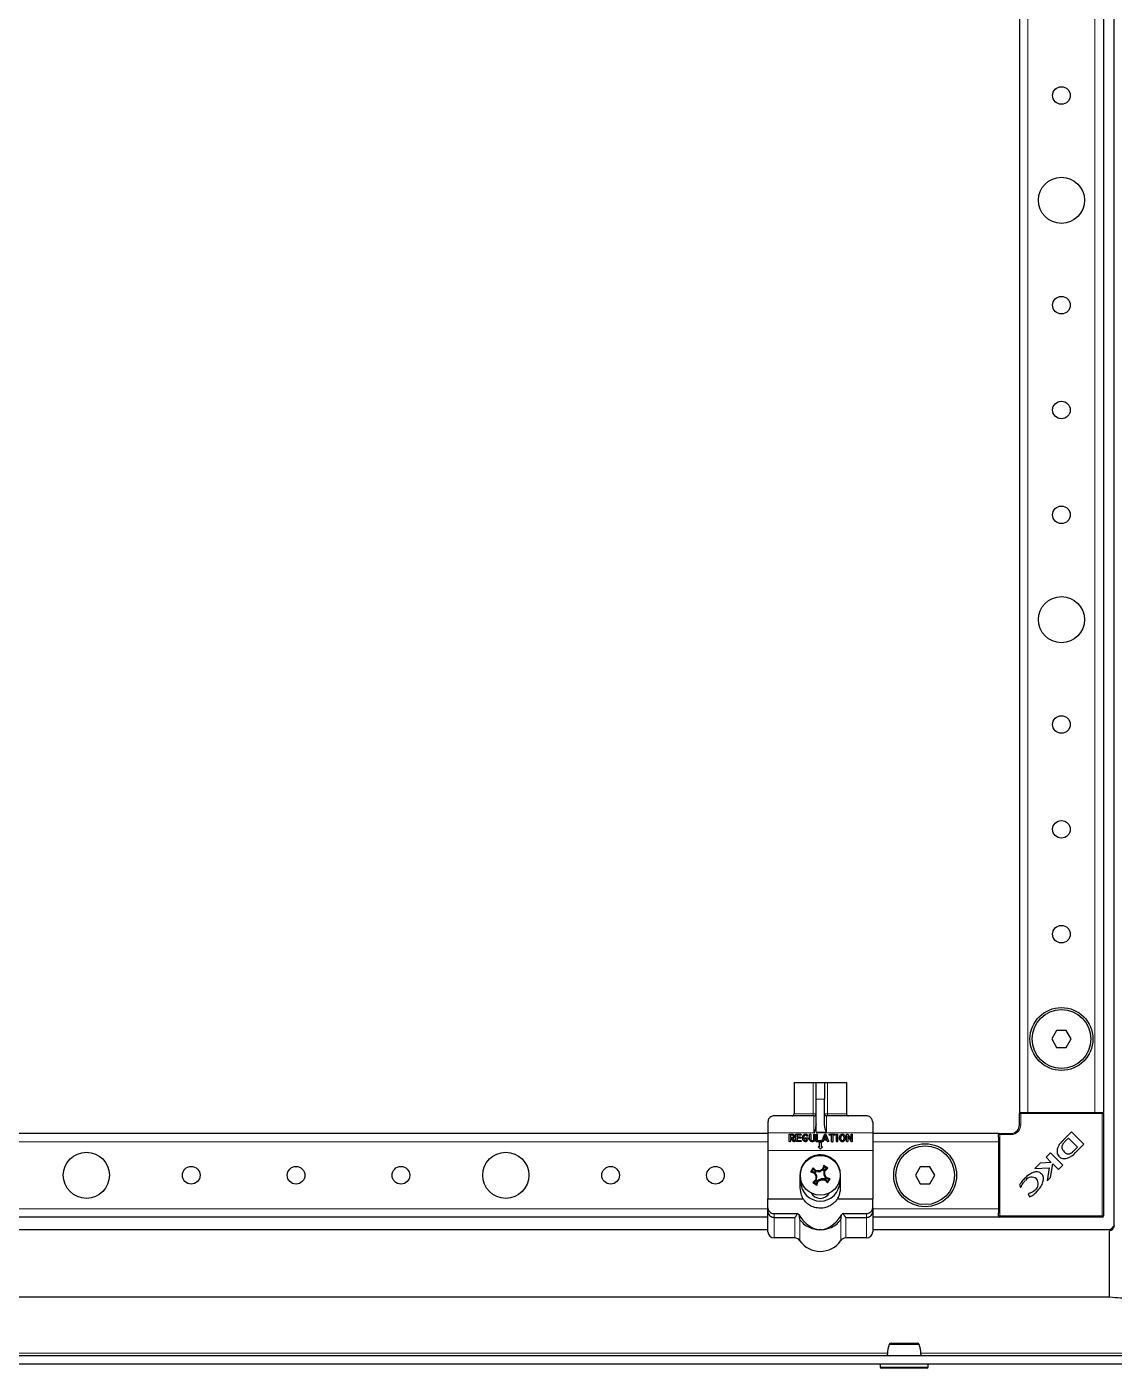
# Model space of a CAD drawing. Header units: millimetres. Extents: x -469 to 1511, y -1228 to 1043.
# Drawn here: x 1060.2 to 1319.5, y -1101 to -781.1 of the extents above; entities that cross this region are included whole.
import ezdxf

# ---------------------------------------------------------------- set-up
doc = ezdxf.new("R2010")
doc.units = ezdxf.units.MM

msp = doc.modelspace()

# ---------------------------------------------------------------- linework, layer by layer
at = {"color": 7, "linetype": 'Continuous', "lineweight": 25}
for p, q in [((1319.43, 822.02), (1319.43, -1066.98)), ((1296.93, 795.02), (1296.93, -1039.98)), ((1316.93, 795.02), (1316.93, -1039.98)), ((1305.78, -1020.48), (1304.62, -1022.48)), ((1304.62, -1022.48), (1305.78, -1024.48)), ((1308.09, -1020.48), (1305.78, -1020.48)), ((1309.24, -1022.48), (1308.09, -1020.48)), ((1308.09, -1024.48), (1309.24, -1022.48)), ((1305.78, -1024.48), (1308.09, -1024.48)), ((1243.18, -1032.83), (1243.18, -1040.33)), ((1243.18, -1032.83), (1247.71, -1032.83)), ((1247.71, -1032.83), (1248.43, -1032.83)), ((1248.43, -1032.83), (1250.43, -1032.83)), ((1248.43, -1036.83), (1248.43, -1032.83)), ((1250.43, -1032.83), (1250.43, -1036.83)), ((1250.43, -1032.83), (1251.16, -1032.83)), ((1251.16, -1032.83), (1255.68, -1032.83)), ((1255.68, -1032.83), (1255.68, -1040.33)), ((1248.43, -1042.77), (1248.43, -1036.83)), ((1250.43, -1042.77), (1250.43, -1036.83)), ((1236.93, -1042.33), (1236.93, -1044.83)), ((1247.93, -1040.83), (1238.43, -1040.83)), ((1260.43, -1040.83), (1250.93, -1040.83)), ((1261.93, -1042.33), (1261.93, -1044.83)), ((1296.93, -1039.98), (1297.23, -1039.98)), ((1296.93, -1042.98), (1296.93, -1040.28)), ((1297.23, -1039.98), (1297.88, -1039.98)), ((1297.88, -1039.98), (1298.93, -1039.98)), ((1298.93, -1039.98), (1314.93, -1039.98)), ((1314.93, -1039.98), (1315.99, -1039.98)), ((1315.99, -1039.98), (1316.63, -1039.98)), ((1316.63, -1039.98), (1316.93, -1039.98)), ((1316.93, -1040.28), (1316.93, -1064.68)), ((1236.93, -1044.98), (856.93, -1044.98)), ((1236.93, -1044.83), (1236.93, -1049.08)), ((1242.02, -1045.18), (1242.78, -1045.18)), ((1242.02, -1046.85), (1242.02, -1045.18)), ((1242.78, -1045.44), (1242.29, -1045.44)), ((1242.29, -1045.44), (1242.29, -1045.95)), ((1242.29, -1045.95), (1242.88, -1045.95)), ((1243.63, -1045.18), (1244.69, -1045.18)), ((1243.63, -1046.95), (1243.63, -1045.18)), ((1244.69, -1045.44), (1243.89, -1045.44)), ((1243.89, -1045.44), (1243.89, -1045.85)), ((1243.89, -1045.85), (1244.64, -1045.85)), ((1246.89, -1046.37), (1246.89, -1045.29)), ((1247.15, -1045.29), (1247.15, -1046.37)), ((1247.9, -1046.35), (1247.9, -1045.29)), ((1248.16, -1045.29), (1248.16, -1046.36)), ((1248.45, -1046.98), (1248.45, -1045.32)), ((1248.71, -1045.32), (1248.71, -1046.72)), ((1249.87, -1046.8), (1250.45, -1045.27)), ((1250.61, -1045.51), (1250.3, -1046.38)), ((1250.93, -1046.38), (1250.61, -1045.51)), ((1250.77, -1045.29), (1251.36, -1046.8)), ((1251.7, -1045.18), (1252.82, -1045.18)), ((1252.12, -1045.44), (1251.7, -1045.44)), ((1252.12, -1046.91), (1252.12, -1045.44)), ((1252.82, -1045.44), (1252.43, -1045.44)), ((1252.43, -1045.44), (1252.43, -1046.91)), ((1253.29, -1046.85), (1253.29, -1045.31)), ((1253.55, -1045.31), (1253.55, -1046.85)), ((1255.71, -1046.84), (1255.71, -1045.28)), ((1255.98, -1045.24), (1256.79, -1046.48)), ((1256.81, -1046.87), (1255.98, -1045.6)), ((1255.98, -1045.6), (1255.98, -1046.84)), ((1256.79, -1046.48), (1256.79, -1045.29)), ((1257.05, -1045.29), (1257.05, -1046.85)), ((1261.93, -1044.83), (1261.93, -1049.08)), ((1291.93, -1044.98), (1261.93, -1044.98)), ((1291.93, -1044.98), (1291.93, -1045.28)), ((1291.93, -1045.93), (1291.93, -1045.28)), ((1291.93, -1045.93), (1291.93, -1046.98)), ((1292.23, -1044.98), (1294.93, -1044.98)), ((1309.33, -1044.63), (1307.44, -1046.52)), ((1312.28, -1047.59), (1309.33, -1044.63)), ((1236.93, -1049.08), (1236.93, -1060.58)), ((1242.58, -1046.21), (1242.29, -1046.21)), ((1242.29, -1046.21), (1242.29, -1046.84)), ((1243.07, -1046.92), (1242.58, -1046.21)), ((1242.88, -1046.21), (1243.29, -1046.78)), ((1244.69, -1046.95), (1243.63, -1046.95)), ((1244.64, -1046.12), (1243.89, -1046.12)), ((1243.89, -1046.12), (1243.89, -1046.69)), ((1243.89, -1046.69), (1244.69, -1046.69)), ((1246.17, -1046.28), (1245.96, -1046.28)), ((1245.97, -1046.02), (1246.46, -1046.02)), ((1246.46, -1046.02), (1246.46, -1046.32)), ((1249.51, -1046.98), (1248.45, -1046.98)), ((1248.71, -1046.72), (1249.51, -1046.72)), ((1248.93, -1048.18), (1249.43, -1048.68)), ((1249.18, -1048.18), (1248.93, -1048.18)), ((1249.68, -1047.18), (1249.18, -1047.18)), ((1249.18, -1047.18), (1249.18, -1048.18)), ((1249.43, -1048.68), (1249.93, -1048.18)), ((1249.68, -1048.18), (1249.68, -1047.18)), ((1249.93, -1048.18), (1249.68, -1048.18)), ((1250.21, -1046.64), (1250.12, -1046.89)), ((1251.02, -1046.64), (1250.21, -1046.64)), ((1250.3, -1046.38), (1250.93, -1046.38)), ((1251.12, -1046.89), (1251.02, -1046.64)), ((1261.93, -1049.08), (1261.93, -1060.58)), ((1291.93, -1046.98), (1291.93, -1062.98)), ((1307.44, -1046.52), (1307.42, -1046.53)), ((1308.58, -1046.11), (1307.92, -1046.79)), ((1310.76, -1048.29), (1308.58, -1046.11)), ((1310.04, -1049.03), (1310.76, -1048.29)), ((1310.29, -1049.58), (1312.28, -1047.59)), ((1301.85, -1052.1), (1300.56, -1053.39)), ((1304.51, -1051.93), (1301.85, -1052.1)), ((1304.32, -1049.63), (1303.26, -1050.69)), ((1303.26, -1050.69), (1304.51, -1051.93)), ((1307.28, -1052.59), (1304.32, -1049.63)), ((1304.36, -1055.51), (1304.84, -1052.25)), ((1304.84, -1052.25), (1306.23, -1053.64)), ((1244.58, -1054.98), (1244.58, -1057.98)), ((1247.42, -1054.03), (1247.11, -1054.13)), ((1247.42, -1054.03), (1247.75, -1053.52)), ((1248.17, -1054.29), (1247.42, -1054.03)), ((1247.75, -1053.52), (1247.72, -1053.2)), ((1247.75, -1053.52), (1248.29, -1054.1)), ((1248.17, -1054.29), (1248.01, -1054.47)), ((1248.61, -1055.15), (1248.17, -1054.29)), ((1248.29, -1054.1), (1248.39, -1053.88)), ((1248.29, -1054.1), (1249.26, -1054.16)), ((1248.61, -1055.15), (1248.37, -1055.2)), ((1248.56, -1056.12), (1248.61, -1055.15)), ((1249.26, -1054.16), (1249.21, -1053.92)), ((1249.26, -1054.16), (1250.12, -1053.72)), ((1250.12, -1053.72), (1249.94, -1053.56)), ((1250.12, -1053.72), (1250.38, -1052.96)), ((1250.31, -1053.84), (1250.25, -1054.81)), ((1250.25, -1054.81), (1250.49, -1054.76)), ((1250.25, -1054.81), (1250.69, -1055.67)), ((1250.38, -1052.96), (1250.28, -1052.66)), ((1250.89, -1053.29), (1250.31, -1053.84)), ((1250.31, -1053.84), (1250.53, -1053.94)), ((1250.38, -1052.96), (1250.89, -1053.29)), ((1250.69, -1055.67), (1250.85, -1055.49)), ((1250.89, -1053.29), (1251.22, -1053.27)), ((1254.28, -1057.98), (1254.28, -1054.98)), ((1273.28, -1052.98), (1272.12, -1054.98)), ((1272.12, -1054.98), (1273.28, -1056.98)), ((1275.59, -1052.98), (1273.28, -1052.98)), ((1276.74, -1054.98), (1275.59, -1052.98)), ((1275.59, -1056.98), (1276.74, -1054.98)), ((1300.56, -1053.39), (1304.03, -1053.21)), ((1304.03, -1053.21), (1303.56, -1056.31)), ((1303.56, -1056.31), (1304.36, -1055.51)), ((1306.23, -1053.64), (1307.28, -1052.59)), ((1244.78, -1056.48), (1244.58, -1056.48)), ((1247.97, -1056.66), (1247.65, -1056.69)), ((1247.97, -1056.66), (1248.56, -1056.12)), ((1248.48, -1056.99), (1247.97, -1056.66)), ((1248.56, -1056.12), (1248.34, -1056.02)), ((1248.74, -1056.24), (1248.48, -1056.99)), ((1248.48, -1056.99), (1248.59, -1057.3)), ((1249.61, -1055.8), (1248.74, -1056.24)), ((1248.74, -1056.24), (1248.93, -1056.4)), ((1249.61, -1055.8), (1249.66, -1056.04)), ((1250.57, -1055.85), (1249.61, -1055.8)), ((1250.57, -1055.85), (1250.47, -1056.07)), ((1251.12, -1056.44), (1250.57, -1055.85)), ((1250.69, -1055.67), (1251.45, -1055.93)), ((1251.45, -1055.93), (1251.12, -1056.44)), ((1251.12, -1056.44), (1251.14, -1056.76)), ((1251.45, -1055.93), (1251.76, -1055.82)), ((1254.28, -1056.48), (1254.08, -1056.48)), ((1273.28, -1056.98), (1275.59, -1056.98)), ((1296.93, -1057.35), (1297.18, -1057.86)), ((1297.18, -1057.86), (1297.29, -1057.75)), ((1236.93, -1062.73), (1236.93, -1060.58)), ((1236.93, -1060.58), (1245.34, -1060.58)), ((1253.52, -1060.58), (1261.93, -1060.58)), ((1261.93, -1062.73), (1261.93, -1060.58)), ((1299.13, -1059.3), (1298.99, -1059.43)), ((1298.99, -1059.43), (1299.33, -1060.12)), ((1236.93, -1064.98), (856.93, -1064.98)), ((1236.93, -1063.63), (1236.93, -1062.73)), ((1236.93, -1068.43), (1236.93, -1063.63)), ((1238.43, -1064.12), (1243.95, -1064.12)), ((1238.43, -1065.01), (1243.34, -1065.01)), ((1254.91, -1064.12), (1260.43, -1064.12)), ((1255.52, -1065.01), (1260.43, -1065.01)), ((1261.93, -1062.73), (1261.93, -1063.63)), ((1261.93, -1063.63), (1261.93, -1068.43)), ((1291.93, -1064.98), (1261.93, -1064.98)), ((1291.93, -1062.98), (1291.93, -1064.03)), ((1291.93, -1064.68), (1291.93, -1064.03)), ((1291.93, -1064.68), (1291.93, -1064.98)), ((1316.63, -1064.98), (1292.23, -1064.98)), ((1236.93, -1067.98), (830.43, -1067.98)), ((1318.43, -1067.98), (1261.93, -1067.98)), ((1318.43, -1083.98), (1318.43, -1068.31)), ((1243.34, -1069.93), (1238.43, -1069.93)), ((1260.43, -1069.93), (1255.52, -1069.93)), ((830.43, -1083.98), (1318.43, -1083.98)), ((779.73, -1097.98), (1369.13, -1097.98)), ((779.73, -1099.98), (1369.13, -1099.98)), ((1263.68, -1099.98), (1263.68, -1100.73)), ((1275.18, -1100.73), (1275.18, -1099.98)), ((1274.93, -1100.98), (1263.93, -1100.98))]:
    msp.add_line(p, q, dxfattribs=at)
at = {"color": 8, "linetype": 'Continuous', "lineweight": 18}
for p, q in [((1298.93, 795.02), (1298.93, -1039.98)), ((1314.93, 795.02), (1314.93, -1039.98)), ((1247.71, -1040.33), (1247.71, -1032.83)), ((1251.16, -1032.83), (1251.16, -1040.33)), ((1250.43, -1036.83), (1248.43, -1036.83)), ((1243.18, -1040.33), (1247.71, -1040.33)), ((1247.71, -1040.33), (1248.43, -1040.33)), ((1247.93, -1044.83), (1247.93, -1040.83)), ((1248.43, -1044.83), (1248.43, -1042.77)), ((1250.43, -1040.33), (1251.16, -1040.33)), ((1250.93, -1040.83), (1250.93, -1044.76)), ((1251.16, -1040.33), (1255.68, -1040.33)), ((1296.93, -1040.28), (1297.23, -1040.28)), ((1297.23, -1040.28), (1297.23, -1039.98)), ((1297.23, -1040.28), (1297.23, -1042.98)), ((1316.63, -1040.28), (1297.23, -1040.28)), ((1316.63, -1040.28), (1316.63, -1039.98)), ((1316.63, -1064.68), (1316.63, -1040.28)), ((1316.63, -1040.28), (1316.93, -1040.28)), ((1247.93, -1044.83), (1236.93, -1044.83)), ((1261.93, -1044.83), (1248.43, -1044.83)), ((1291.93, -1045.28), (1292.23, -1045.28)), ((1292.23, -1045.28), (1292.23, -1044.98)), ((1294.93, -1045.28), (1292.23, -1045.28)), ((1292.23, -1045.28), (1292.23, -1064.68)), ((1294.93, -1044.98), (1294.93, -1045.28)), ((1296.93, -1042.98), (1297.23, -1042.98)), ((1236.93, -1046.98), (856.93, -1046.98)), ((1261.93, -1049.08), (1236.93, -1049.08)), ((1291.93, -1046.98), (1261.93, -1046.98)), ((1236.93, -1062.98), (856.93, -1062.98)), ((1238.43, -1064.12), (1238.43, -1065.01)), ((1238.43, -1065.01), (1238.43, -1069.93)), ((1243.34, -1069.93), (1243.34, -1065.01)), ((1255.52, -1065.01), (1255.52, -1069.93)), ((1260.43, -1065.01), (1260.43, -1064.12)), ((1260.43, -1069.93), (1260.43, -1065.01)), ((1291.93, -1062.98), (1261.93, -1062.98)), ((1291.93, -1064.68), (1292.23, -1064.68)), ((1292.23, -1064.68), (1316.63, -1064.68)), ((1292.23, -1064.98), (1292.23, -1064.68)), ((1316.63, -1064.68), (1316.63, -1064.98)), ((1316.63, -1064.68), (1316.93, -1064.68)), ((1244.58, -1065.61), (1244.58, -1070.58)), ((1254.29, -1070.58), (1254.29, -1065.61)), ((1265.46, -1097.38), (883.4, -1097.38)), ((1368.83, -1097.38), (1273.4, -1097.38)), ((1263.68, -1100.73), (1275.18, -1100.73))]:
    msp.add_line(p, q, dxfattribs=at)
at = {"color": 8, "linetype": 'Continuous', "lineweight": 18, "flags": 128}
for points in [[(1247.71, -1040.33), (1247.71, -1040.43), (1247.7, -1040.52), (1247.68, -1040.61), (1247.67, -1040.68), (1247.65, -1040.74), (1247.62, -1040.79), (1247.6, -1040.82), (1247.57, -1040.83)], [(1251.29, -1040.83), (1251.27, -1040.82), (1251.24, -1040.79), (1251.22, -1040.74), (1251.2, -1040.68), (1251.18, -1040.61), (1251.17, -1040.52), (1251.16, -1040.43), (1251.16, -1040.33)]]:
    msp.add_lwpolyline(points, dxfattribs=at)
at = {"color": 7, "linetype": 'Continuous', "lineweight": 25}
for centre, radius in [((1306.93, -797.48), 2.1), ((1306.93, -822.48), 5.5), ((1306.93, -847.48), 2.1), ((1306.93, -872.48), 2.1), ((1306.93, -897.48), 2.1), ((1306.93, -922.48), 5.5), ((1306.93, -947.48), 2.1), ((1306.93, -972.48), 2.1), ((1306.93, -997.48), 2.1), ((1306.93, -1022.48), 7.5), ((1306.93, -1022.48), 7), ((1274.43, -1054.98), 7.5), ((1274.43, -1054.98), 7), ((1074.43, -1054.98), 5.5), ((1174.43, -1054.98), 5.5), ((1249.43, -1054.98), 4.75), ((1099.43, -1054.98), 2.1), ((1124.43, -1054.98), 2.1), ((1149.43, -1054.98), 2.1), ((1199.43, -1054.98), 2.1), ((1224.43, -1054.98), 2.1)]:
    msp.add_circle(centre, radius, dxfattribs=at)
for centre, radius, start, end in [((1242.68, -1040.33), 0.5, 270, 0), ((1247.93, -1040.33), 0.5, 270, 0), ((1250.93, -1040.33), 0.5, 180, 270), ((1256.18, -1040.33), 0.5, 180, 270), ((1297.23, -1040.28), 0.3, 90, 180), ((1316.63, -1040.28), 0.3, 0, 90), ((1292.23, -1045.28), 0.3, 90, 180), ((1294.93, -1042.98), 2, 270, 0), ((1305.86, -1044.56), 6.12, 306.9888, 313.0744), ((1306.63, -1046.37), 4.87, 290.3445, 318.7777), ((1310.15, -1094.53), 74.88, 146.4919, 147.3486), ((1271.85, -989.67), 69.05, 249.0058, 249.8057), ((1198.76, -1101.88), 69.05, 44.0348, 44.8347), ((1315.91, -1021.22), 75.61, 206.0937, 206.7115), ((1323.89, -1058.99), 75.61, 177.129, 177.7468), ((1245.42, -1129.43), 75.61, 87.129, 87.7468), ((1283.19, -1121.46), 75.61, 116.0937, 116.7115), ((1314.74, -1077.39), 69.05, 159.0058, 159.8057), ((1209.88, -1115.7), 74.88, 56.4919, 57.3486), ((1174.98, -1050.97), 75.61, 357.129, 357.7468), ((1182.95, -1088.74), 75.61, 26.0937, 26.7115), ((1202.53, -1004.3), 69.05, 314.0348, 314.8347), ((1227.02, -1120.29), 69.05, 69.0058, 69.8057), ((1299.86, -1057.38), 1.94, 53.3097, 142.3464), ((1249.43, -1056.48), 4.65, 180, 0), ((1296.33, -1105.66), 69.05, 134.0348, 134.8347), ((1288.98, -994.26), 74.88, 236.4919, 237.3486), ((1184.12, -1032.57), 69.05, 339.0058, 339.8057), ((1215.67, -988.5), 75.61, 296.0937, 296.7115), ((1253.44, -980.52), 75.61, 267.129, 267.7468), ((1300.11, -1008.08), 69.05, 224.0348, 224.8347), ((1188.71, -1015.43), 74.88, 326.4919, 327.3486), ((1299.42, -1056.98), 1.97, 308.454, 35.887), ((1249.43, -1057.98), 2.5, 209.1764, 330.8236), ((1292.23, -1064.68), 0.3, 180, 270), ((1316.63, -1064.68), 0.3, 270, 0), ((1238.43, -1068.43), 1.5, 180, 270), ((1243.34, -1071.43), 1.5, 34.5604, 90), ((1249.43, -1067.23), 5.9, 214.5604, 325.4396), ((1255.52, -1071.43), 1.5, 90, 145.4396), ((1260.43, -1068.43), 1.5, 270, 0), ((1266.32, -1095.48), 0.5, 89.9982, 165.4001), ((1272.54, -1095.48), 0.5, 15.316, 90.0228), ((1263.93, -1100.73), 0.25, 180, 270), ((1274.93, -1100.73), 0.25, 270, 0)]:
    msp.add_arc(centre, radius, start, end, dxfattribs=at)
at = {"color": 8, "linetype": 'Continuous', "lineweight": 18}
msp.add_arc((1294.93, -1042.98), 2.3, 270, 0, dxfattribs=at)
at = {"color": 7, "linetype": 'Continuous', "lineweight": 25}
msp.add_ellipse((16677.61, -1044.83), major_axis=(15429.18, 0), ratio=0.000259, start_param=3.123591, end_param=3.141593, dxfattribs=at)
for points, knots in [([(1238.43, -1040.83), (1238.43, -1040.83), (1238.36, -1040.83), (1238.01, -1040.85), (1237.48, -1041.09), (1237.01, -1041.67), (1236.96, -1042.14), (1236.93, -1042.33)], [0, 0, 0, 0, 0.003231, 0.101221, 0.514725, 0.80586, 1, 1, 1, 1]), ([(1248.43, -1042.77), (1248.39, -1043.1), (1248.31, -1043.81), (1248.06, -1044.47), (1247.93, -1044.83), (1247.93, -1044.83)], [0, 0, 0, 0, 0.475461, 0.994056, 1, 1, 1, 1]), ([(1250.93, -1044.76), (1250.93, -1044.76), (1250.93, -1044.76), (1250.92, -1044.75), (1250.91, -1044.74), (1250.87, -1044.65), (1250.75, -1044.32), (1250.53, -1043.69), (1250.47, -1043.09), (1250.43, -1042.77)], [0, 0, 0, 0, 0.00167, 0.003889, 0.009531, 0.034361, 0.132751, 0.526214, 1, 1, 1, 1]), ([(1261.93, -1042.33), (1261.91, -1042.14), (1261.85, -1041.67), (1261.38, -1041.09), (1260.85, -1040.85), (1260.5, -1040.83), (1260.43, -1040.83), (1260.43, -1040.83)], [0, 0, 0, 0, 0.19414, 0.485275, 0.898779, 0.996769, 1, 1, 1, 1]), ([(1242.78, -1045.18), (1242.86, -1045.19), (1243, -1045.2), (1243.11, -1045.28), (1243.15, -1045.32)], [0, 0, 0, 0, 0.559747, 1, 1, 1, 1]), ([(1242.97, -1045.51), (1242.94, -1045.49), (1242.88, -1045.45), (1242.81, -1045.45), (1242.78, -1045.44)], [0, 0, 0, 0, 0.559136, 1, 1, 1, 1]), ([(1242.88, -1045.95), (1242.9, -1045.94), (1242.94, -1045.94), (1242.97, -1045.91), (1242.98, -1045.9)], [0, 0, 0, 0, 0.558174, 1, 1, 1, 1]), ([(1243.06, -1045.71), (1243.05, -1045.67), (1243.05, -1045.59), (1243, -1045.54), (1242.97, -1045.51)], [0, 0, 0, 0, 0.559692, 1, 1, 1, 1]), ([(1242.98, -1045.9), (1242.99, -1045.89), (1243.02, -1045.86), (1243.05, -1045.79), (1243.05, -1045.74), (1243.06, -1045.71)], [0, 0, 0, 0, 0.2799174, 0.5600596, 1, 1, 1, 1]), ([(1243.32, -1045.71), (1243.31, -1045.8), (1243.29, -1045.96), (1243.17, -1046.07), (1243.12, -1046.12)], [0, 0, 0, 0, 0.559457, 1, 1, 1, 1]), ([(1243.15, -1045.32), (1243.21, -1045.38), (1243.3, -1045.49), (1243.31, -1045.64), (1243.32, -1045.71)], [0, 0, 0, 0, 0.558947, 1, 1, 1, 1]), ([(1244.64, -1045.85), (1244.66, -1045.85), (1244.71, -1045.86), (1244.76, -1045.88), (1244.79, -1045.93), (1244.79, -1045.97), (1244.8, -1045.98)], [0, 0, 0, 0, 0.280945, 0.559897, 0.779525, 1, 1, 1, 1]), ([(1244.69, -1045.18), (1244.72, -1045.18), (1244.76, -1045.18), (1244.81, -1045.21), (1244.84, -1045.26), (1244.85, -1045.3), (1244.85, -1045.31)], [0, 0, 0, 0, 0.2808719, 0.5597012, 0.7793822, 1, 1, 1, 1]), ([(1244.85, -1045.31), (1244.84, -1045.33), (1244.84, -1045.38), (1244.78, -1045.44), (1244.73, -1045.44), (1244.69, -1045.44)], [0, 0, 0, 0, 0.281053, 0.559663, 1, 1, 1, 1]), ([(1245.19, -1046.08), (1245.2, -1045.95), (1245.21, -1045.7), (1245.33, -1045.5), (1245.39, -1045.41)], [0, 0, 0, 0, 0.56034, 1, 1, 1, 1]), ([(1245.39, -1045.41), (1245.46, -1045.33), (1245.6, -1045.19), (1245.79, -1045.17), (1245.88, -1045.16)], [0, 0, 0, 0, 0.559217, 1, 1, 1, 1]), ([(1245.87, -1045.42), (1245.83, -1045.42), (1245.76, -1045.43), (1245.63, -1045.51), (1245.48, -1045.72), (1245.46, -1045.94), (1245.45, -1046.08)], [0, 0, 0, 0, 0.1253317, 0.2506948, 0.5007376, 1, 1, 1, 1]), ([(1246.06, -1045.47), (1246.02, -1045.45), (1245.96, -1045.42), (1245.9, -1045.42), (1245.87, -1045.42)], [0, 0, 0, 0, 0.5586335, 1, 1, 1, 1]), ([(1245.88, -1045.16), (1245.95, -1045.16), (1246.07, -1045.16), (1246.18, -1045.22), (1246.23, -1045.25)], [0, 0, 0, 0, 0.5605138, 1, 1, 1, 1]), ([(1246.16, -1045.58), (1246.14, -1045.56), (1246.11, -1045.52), (1246.08, -1045.48), (1246.06, -1045.47)], [0, 0, 0, 0, 0.560467, 1, 1, 1, 1]), ([(1246.27, -1045.64), (1246.25, -1045.64), (1246.2, -1045.63), (1246.17, -1045.6), (1246.16, -1045.58)], [0, 0, 0, 0, 0.558039, 1, 1, 1, 1]), ([(1246.23, -1045.25), (1246.26, -1045.28), (1246.33, -1045.33), (1246.37, -1045.4), (1246.39, -1045.43)], [0, 0, 0, 0, 0.559542, 1, 1, 1, 1]), ([(1246.42, -1045.52), (1246.42, -1045.54), (1246.41, -1045.58), (1246.37, -1045.62), (1246.32, -1045.64), (1246.29, -1045.64), (1246.27, -1045.64)], [0, 0, 0, 0, 0.277709, 0.558209, 0.77892, 1, 1, 1, 1]), ([(1246.39, -1045.43), (1246.4, -1045.45), (1246.42, -1045.47), (1246.42, -1045.5), (1246.42, -1045.52)], [0, 0, 0, 0, 0.560691, 1, 1, 1, 1]), ([(1246.89, -1045.29), (1246.89, -1045.27), (1246.89, -1045.23), (1246.92, -1045.18), (1246.97, -1045.16), (1247, -1045.16), (1247.01, -1045.16)], [0, 0, 0, 0, 0.280849, 0.55949, 0.779158, 1, 1, 1, 1]), ([(1247.01, -1045.16), (1247.03, -1045.16), (1247.07, -1045.16), (1247.13, -1045.19), (1247.15, -1045.24), (1247.15, -1045.27), (1247.15, -1045.29)], [0, 0, 0, 0, 0.28091, 0.559174, 0.779166, 1, 1, 1, 1]), ([(1247.9, -1045.29), (1247.9, -1045.27), (1247.9, -1045.23), (1247.93, -1045.18), (1247.97, -1045.16), (1248, -1045.16), (1248.02, -1045.16)], [0, 0, 0, 0, 0.2809, 0.559498, 0.779148, 1, 1, 1, 1]), ([(1248.02, -1045.16), (1248.04, -1045.16), (1248.08, -1045.16), (1248.13, -1045.19), (1248.16, -1045.24), (1248.16, -1045.27), (1248.16, -1045.29)], [0, 0, 0, 0, 0.280888, 0.559023, 0.779155, 1, 1, 1, 1]), ([(1248.45, -1045.32), (1248.45, -1045.3), (1248.45, -1045.26), (1248.48, -1045.21), (1248.52, -1045.18), (1248.55, -1045.18), (1248.57, -1045.18)], [0, 0, 0, 0, 0.280912, 0.559405, 0.779108, 1, 1, 1, 1]), ([(1248.57, -1045.18), (1248.59, -1045.18), (1248.63, -1045.18), (1248.69, -1045.22), (1248.71, -1045.27), (1248.71, -1045.3), (1248.71, -1045.32)], [0, 0, 0, 0, 0.2808126, 0.5590988, 0.7791702, 1, 1, 1, 1]), ([(1250.45, -1045.27), (1250.45, -1045.25), (1250.47, -1045.22), (1250.52, -1045.17), (1250.56, -1045.16), (1250.59, -1045.16)], [0, 0, 0, 0, 0.281465, 0.561772, 1, 1, 1, 1]), ([(1250.59, -1045.16), (1250.62, -1045.16), (1250.66, -1045.16), (1250.73, -1045.2), (1250.75, -1045.25), (1250.77, -1045.29)], [0, 0, 0, 0, 0.281226, 0.561522, 1, 1, 1, 1]), ([(1251.57, -1045.31), (1251.57, -1045.29), (1251.57, -1045.25), (1251.6, -1045.2), (1251.65, -1045.18), (1251.69, -1045.18), (1251.7, -1045.18)], [0, 0, 0, 0, 0.280713, 0.558701, 0.779045, 1, 1, 1, 1]), ([(1251.7, -1045.44), (1251.68, -1045.44), (1251.64, -1045.44), (1251.59, -1045.41), (1251.57, -1045.36), (1251.57, -1045.33), (1251.57, -1045.31)], [0, 0, 0, 0, 0.28076, 0.558821, 0.778915, 1, 1, 1, 1]), ([(1252.82, -1045.18), (1252.84, -1045.18), (1252.89, -1045.18), (1252.94, -1045.21), (1252.98, -1045.26), (1252.98, -1045.3), (1252.98, -1045.31)], [0, 0, 0, 0, 0.280951, 0.559967, 0.779431, 1, 1, 1, 1]), ([(1252.98, -1045.31), (1252.98, -1045.34), (1252.97, -1045.38), (1252.91, -1045.44), (1252.86, -1045.44), (1252.82, -1045.44)], [0, 0, 0, 0, 0.281019, 0.559679, 1, 1, 1, 1]), ([(1253.29, -1045.31), (1253.29, -1045.29), (1253.29, -1045.26), (1253.32, -1045.21), (1253.37, -1045.18), (1253.4, -1045.18), (1253.41, -1045.18)], [0, 0, 0, 0, 0.280828, 0.559417, 0.779393, 1, 1, 1, 1]), ([(1253.41, -1045.18), (1253.43, -1045.18), (1253.47, -1045.18), (1253.53, -1045.21), (1253.55, -1045.26), (1253.55, -1045.3), (1253.55, -1045.31)], [0, 0, 0, 0, 0.2807653, 0.5591779, 0.7791749, 1, 1, 1, 1]), ([(1254.01, -1046.08), (1254.02, -1045.95), (1254.03, -1045.73), (1254.13, -1045.54), (1254.18, -1045.45)], [0, 0, 0, 0, 0.559914, 1, 1, 1, 1]), ([(1254.18, -1045.45), (1254.25, -1045.36), (1254.37, -1045.2), (1254.57, -1045.17), (1254.66, -1045.16)], [0, 0, 0, 0, 0.560137, 1, 1, 1, 1]), ([(1254.37, -1045.62), (1254.34, -1045.71), (1254.28, -1045.85), (1254.28, -1046.01), (1254.27, -1046.08)], [0, 0, 0, 0, 0.559075, 1, 1, 1, 1]), ([(1254.66, -1045.42), (1254.62, -1045.42), (1254.55, -1045.43), (1254.45, -1045.5), (1254.4, -1045.58), (1254.37, -1045.62)], [0, 0, 0, 0, 0.279832, 0.559843, 1, 1, 1, 1]), ([(1254.66, -1045.16), (1254.72, -1045.16), (1254.84, -1045.17), (1255.03, -1045.26), (1255.13, -1045.38), (1255.19, -1045.45)], [0, 0, 0, 0, 0.280496, 0.560765, 1, 1, 1, 1]), ([(1255, -1045.63), (1254.95, -1045.56), (1254.86, -1045.45), (1254.72, -1045.43), (1254.66, -1045.42)], [0, 0, 0, 0, 0.559596, 1, 1, 1, 1]), ([(1255.11, -1046.08), (1255.11, -1045.99), (1255.1, -1045.83), (1255.03, -1045.69), (1255, -1045.63)], [0, 0, 0, 0, 0.560046, 1, 1, 1, 1]), ([(1255.19, -1045.45), (1255.25, -1045.56), (1255.36, -1045.76), (1255.37, -1045.98), (1255.38, -1046.08)], [0, 0, 0, 0, 0.559312, 1, 1, 1, 1]), ([(1255.71, -1045.28), (1255.71, -1045.27), (1255.72, -1045.23), (1255.74, -1045.18), (1255.79, -1045.16), (1255.82, -1045.16), (1255.83, -1045.16)], [0, 0, 0, 0, 0.280941, 0.5591137, 0.7790892, 1, 1, 1, 1]), ([(1255.83, -1045.16), (1255.85, -1045.16), (1255.88, -1045.16), (1255.94, -1045.18), (1255.97, -1045.22), (1255.98, -1045.24)], [0, 0, 0, 0, 0.280638, 0.560877, 1, 1, 1, 1]), ([(1256.79, -1045.29), (1256.79, -1045.27), (1256.79, -1045.23), (1256.82, -1045.18), (1256.87, -1045.16), (1256.9, -1045.16), (1256.91, -1045.16)], [0, 0, 0, 0, 0.2808879, 0.5594825, 0.7792702, 1, 1, 1, 1]), ([(1256.91, -1045.16), (1256.93, -1045.16), (1256.97, -1045.16), (1257.03, -1045.19), (1257.05, -1045.24), (1257.05, -1045.28), (1257.05, -1045.29)], [0, 0, 0, 0, 0.2808356, 0.55925, 0.7791823, 1, 1, 1, 1]), ([(1242.14, -1046.98), (1242.13, -1046.98), (1242.09, -1046.98), (1242.04, -1046.94), (1242.03, -1046.89), (1242.03, -1046.86), (1242.02, -1046.85)], [0, 0, 0, 0, 0.280437, 0.558281, 0.778899, 1, 1, 1, 1]), ([(1242.29, -1046.84), (1242.29, -1046.87), (1242.28, -1046.91), (1242.25, -1046.96), (1242.19, -1046.98), (1242.16, -1046.98), (1242.14, -1046.98)], [0, 0, 0, 0, 0.2804979, 0.5583245, 0.7788676, 1, 1, 1, 1]), ([(1243.12, -1046.12), (1243.08, -1046.15), (1243.01, -1046.2), (1242.92, -1046.21), (1242.88, -1046.21)], [0, 0, 0, 0, 0.56031, 1, 1, 1, 1]), ([(1243.17, -1046.98), (1243.16, -1046.98), (1243.13, -1046.98), (1243.1, -1046.96), (1243.08, -1046.94), (1243.07, -1046.92)], [0, 0, 0, 0, 0.28022, 0.561305, 1, 1, 1, 1]), ([(1243.32, -1046.85), (1243.31, -1046.87), (1243.31, -1046.91), (1243.26, -1046.95), (1243.22, -1046.98), (1243.18, -1046.98), (1243.17, -1046.98)], [0, 0, 0, 0, 0.278138, 0.5585442, 0.7791606, 1, 1, 1, 1]), ([(1243.29, -1046.78), (1243.3, -1046.79), (1243.31, -1046.81), (1243.32, -1046.84), (1243.32, -1046.85)], [0, 0, 0, 0, 0.561079, 1, 1, 1, 1]), ([(1244.8, -1045.98), (1244.79, -1046.01), (1244.79, -1046.05), (1244.73, -1046.11), (1244.68, -1046.11), (1244.64, -1046.12)], [0, 0, 0, 0, 0.281099, 0.559768, 1, 1, 1, 1]), ([(1244.69, -1046.69), (1244.71, -1046.69), (1244.76, -1046.69), (1244.81, -1046.72), (1244.84, -1046.77), (1244.85, -1046.81), (1244.85, -1046.82)], [0, 0, 0, 0, 0.280912, 0.559714, 0.779499, 1, 1, 1, 1]), ([(1244.85, -1046.82), (1244.84, -1046.84), (1244.84, -1046.89), (1244.79, -1046.95), (1244.73, -1046.95), (1244.69, -1046.95)], [0, 0, 0, 0, 0.281214, 0.559901, 1, 1, 1, 1]), ([(1245.38, -1046.69), (1245.32, -1046.58), (1245.21, -1046.39), (1245.19, -1046.18), (1245.19, -1046.08)], [0, 0, 0, 0, 0.559347, 1, 1, 1, 1]), ([(1245.91, -1046.98), (1245.85, -1046.97), (1245.73, -1046.97), (1245.54, -1046.87), (1245.44, -1046.76), (1245.38, -1046.69)], [0, 0, 0, 0, 0.280314, 0.560507, 1, 1, 1, 1]), ([(1245.45, -1046.08), (1245.46, -1046.17), (1245.47, -1046.32), (1245.54, -1046.45), (1245.57, -1046.51)], [0, 0, 0, 0, 0.55998, 1, 1, 1, 1]), ([(1245.57, -1046.51), (1245.62, -1046.57), (1245.7, -1046.68), (1245.84, -1046.71), (1245.9, -1046.72)], [0, 0, 0, 0, 0.5608576, 1, 1, 1, 1]), ([(1245.84, -1046.15), (1245.84, -1046.13), (1245.84, -1046.09), (1245.87, -1046.04), (1245.92, -1046.02), (1245.95, -1046.02), (1245.97, -1046.02)], [0, 0, 0, 0, 0.280637, 0.55889, 0.779144, 1, 1, 1, 1]), ([(1245.96, -1046.28), (1245.94, -1046.28), (1245.91, -1046.28), (1245.86, -1046.25), (1245.84, -1046.2), (1245.84, -1046.17), (1245.84, -1046.15)], [0, 0, 0, 0, 0.280664, 0.558735, 0.779002, 1, 1, 1, 1]), ([(1245.9, -1046.72), (1245.93, -1046.71), (1245.99, -1046.71), (1246.08, -1046.66), (1246.11, -1046.59), (1246.13, -1046.55)], [0, 0, 0, 0, 0.281265, 0.561609, 1, 1, 1, 1]), ([(1246.25, -1046.85), (1246.19, -1046.89), (1246.09, -1046.97), (1245.96, -1046.98), (1245.91, -1046.98)], [0, 0, 0, 0, 0.5589984, 1, 1, 1, 1]), ([(1246.13, -1046.55), (1246.15, -1046.5), (1246.17, -1046.41), (1246.17, -1046.32), (1246.17, -1046.28)], [0, 0, 0, 0, 0.559597, 1, 1, 1, 1]), ([(1246.46, -1046.32), (1246.45, -1046.43), (1246.44, -1046.63), (1246.31, -1046.79), (1246.25, -1046.85)], [0, 0, 0, 0, 0.560493, 1, 1, 1, 1]), ([(1247.11, -1046.84), (1247.04, -1046.77), (1246.91, -1046.63), (1246.9, -1046.45), (1246.89, -1046.37)], [0, 0, 0, 0, 0.558332, 1, 1, 1, 1]), ([(1247.55, -1046.98), (1247.46, -1046.98), (1247.3, -1046.97), (1247.16, -1046.88), (1247.11, -1046.84)], [0, 0, 0, 0, 0.5592502, 1, 1, 1, 1]), ([(1247.15, -1046.37), (1247.16, -1046.43), (1247.17, -1046.53), (1247.24, -1046.61), (1247.27, -1046.64)], [0, 0, 0, 0, 0.560313, 1, 1, 1, 1]), ([(1247.27, -1046.64), (1247.32, -1046.67), (1247.4, -1046.71), (1247.49, -1046.72), (1247.53, -1046.72)], [0, 0, 0, 0, 0.559441, 1, 1, 1, 1]), ([(1247.53, -1046.72), (1247.58, -1046.71), (1247.69, -1046.7), (1247.83, -1046.61), (1247.89, -1046.48), (1247.9, -1046.4), (1247.9, -1046.35)], [0, 0, 0, 0, 0.280935, 0.559487, 0.779245, 1, 1, 1, 1]), ([(1248.16, -1046.36), (1248.16, -1046.45), (1248.14, -1046.63), (1247.98, -1046.85), (1247.76, -1046.95), (1247.62, -1046.97), (1247.55, -1046.98)], [0, 0, 0, 0, 0.280416, 0.558636, 0.778958, 1, 1, 1, 1]), ([(1249.51, -1046.72), (1249.53, -1046.72), (1249.58, -1046.72), (1249.63, -1046.75), (1249.66, -1046.8), (1249.66, -1046.83), (1249.66, -1046.85)], [0, 0, 0, 0, 0.280855, 0.559718, 0.779518, 1, 1, 1, 1]), ([(1249.66, -1046.85), (1249.66, -1046.87), (1249.66, -1046.91), (1249.6, -1046.97), (1249.55, -1046.98), (1249.51, -1046.98)], [0, 0, 0, 0, 0.2812663, 0.5600784, 1, 1, 1, 1]), ([(1249.86, -1046.85), (1249.86, -1046.84), (1249.86, -1046.83), (1249.87, -1046.81), (1249.87, -1046.8)], [0, 0, 0, 0, 0.559504, 1, 1, 1, 1]), ([(1249.99, -1046.98), (1249.97, -1046.98), (1249.93, -1046.97), (1249.89, -1046.94), (1249.87, -1046.9), (1249.86, -1046.87), (1249.86, -1046.85)], [0, 0, 0, 0, 0.279579, 0.559194, 0.779582, 1, 1, 1, 1]), ([(1250.12, -1046.89), (1250.11, -1046.9), (1250.1, -1046.93), (1250.05, -1046.97), (1250.01, -1046.98), (1249.99, -1046.98)], [0, 0, 0, 0, 0.2807697, 0.5608069, 1, 1, 1, 1]), ([(1251.23, -1046.98), (1251.21, -1046.98), (1251.18, -1046.97), (1251.14, -1046.94), (1251.12, -1046.91), (1251.12, -1046.89)], [0, 0, 0, 0, 0.280695, 0.560335, 1, 1, 1, 1]), ([(1251.37, -1046.85), (1251.37, -1046.87), (1251.36, -1046.91), (1251.32, -1046.95), (1251.27, -1046.98), (1251.24, -1046.98), (1251.23, -1046.98)], [0, 0, 0, 0, 0.278517, 0.558613, 0.779333, 1, 1, 1, 1]), ([(1251.36, -1046.8), (1251.37, -1046.81), (1251.37, -1046.83), (1251.37, -1046.85), (1251.37, -1046.85)], [0, 0, 0, 0, 0.560081, 1, 1, 1, 1]), ([(1252.26, -1047.05), (1252.24, -1047.05), (1252.2, -1047.05), (1252.14, -1047.01), (1252.12, -1046.96), (1252.12, -1046.93), (1252.12, -1046.91)], [0, 0, 0, 0, 0.280822, 0.559059, 0.779094, 1, 1, 1, 1]), ([(1252.43, -1046.91), (1252.43, -1046.94), (1252.42, -1046.98), (1252.36, -1047.05), (1252.3, -1047.05), (1252.26, -1047.05)], [0, 0, 0, 0, 0.280801, 0.559621, 1, 1, 1, 1]), ([(1253.41, -1046.98), (1253.39, -1046.98), (1253.35, -1046.98), (1253.31, -1046.94), (1253.29, -1046.89), (1253.29, -1046.86), (1253.29, -1046.85)], [0, 0, 0, 0, 0.280437, 0.558281, 0.778899, 1, 1, 1, 1]), ([(1253.55, -1046.85), (1253.55, -1046.87), (1253.55, -1046.91), (1253.51, -1046.96), (1253.46, -1046.98), (1253.43, -1046.98), (1253.41, -1046.98)], [0, 0, 0, 0, 0.280518, 0.5583, 0.778735, 1, 1, 1, 1]), ([(1254.19, -1046.7), (1254.13, -1046.59), (1254.03, -1046.39), (1254.01, -1046.17), (1254.01, -1046.08)], [0, 0, 0, 0, 0.559149, 1, 1, 1, 1]), ([(1254.69, -1046.98), (1254.63, -1046.97), (1254.52, -1046.97), (1254.34, -1046.88), (1254.25, -1046.76), (1254.19, -1046.7)], [0, 0, 0, 0, 0.280367, 0.560574, 1, 1, 1, 1]), ([(1254.27, -1046.08), (1254.28, -1046.16), (1254.28, -1046.32), (1254.35, -1046.46), (1254.38, -1046.52)], [0, 0, 0, 0, 0.560273, 1, 1, 1, 1]), ([(1254.38, -1046.52), (1254.42, -1046.58), (1254.5, -1046.69), (1254.63, -1046.71), (1254.69, -1046.72)], [0, 0, 0, 0, 0.560567, 1, 1, 1, 1]), ([(1254.69, -1046.72), (1254.72, -1046.71), (1254.8, -1046.71), (1254.92, -1046.64), (1254.97, -1046.57), (1255.01, -1046.52)], [0, 0, 0, 0, 0.280435, 0.560605, 1, 1, 1, 1]), ([(1255.2, -1046.7), (1255.12, -1046.79), (1254.99, -1046.95), (1254.78, -1046.97), (1254.69, -1046.98)], [0, 0, 0, 0, 0.559137, 1, 1, 1, 1]), ([(1255.01, -1046.52), (1255.04, -1046.44), (1255.11, -1046.3), (1255.11, -1046.14), (1255.11, -1046.08)], [0, 0, 0, 0, 0.559133, 1, 1, 1, 1]), ([(1255.38, -1046.08), (1255.37, -1046.2), (1255.35, -1046.42), (1255.25, -1046.61), (1255.2, -1046.7)], [0, 0, 0, 0, 0.5598653, 1, 1, 1, 1]), ([(1255.83, -1046.98), (1255.81, -1046.98), (1255.77, -1046.97), (1255.72, -1046.93), (1255.71, -1046.88), (1255.71, -1046.84)], [0, 0, 0, 0, 0.281503, 0.560294, 1, 1, 1, 1]), ([(1255.98, -1046.84), (1255.97, -1046.86), (1255.97, -1046.91), (1255.93, -1046.96), (1255.88, -1046.98), (1255.85, -1046.98), (1255.83, -1046.98)], [0, 0, 0, 0, 0.280569, 0.558477, 0.77887, 1, 1, 1, 1]), ([(1256.93, -1046.98), (1256.92, -1046.98), (1256.89, -1046.97), (1256.84, -1046.93), (1256.82, -1046.89), (1256.81, -1046.87)], [0, 0, 0, 0, 0.278585, 0.558866, 1, 1, 1, 1]), ([(1257.05, -1046.85), (1257.05, -1046.87), (1257.05, -1046.9), (1257.02, -1046.95), (1256.98, -1046.98), (1256.95, -1046.98), (1256.93, -1046.98)], [0, 0, 0, 0, 0.280953, 0.559391, 0.779073, 1, 1, 1, 1]), ([(1306.28, -1047.86), (1306.17, -1048.07), (1305.97, -1048.46), (1305.85, -1049.09), (1305.89, -1049.68), (1306.09, -1050.22), (1306.45, -1050.65), (1306.96, -1050.94), (1307.62, -1051.06), (1308.08, -1050.98), (1308.33, -1050.93)], [0, 0, 0, 0, 0.138091, 0.265455, 0.384013, 0.496103, 0.605759, 0.71979, 0.847662, 1, 1, 1, 1]), ([(1306.96, -1047.02), (1306.83, -1047.17), (1306.58, -1047.43), (1306.37, -1047.73), (1306.28, -1047.86)], [0, 0, 0, 0, 0.55183, 1, 1, 1, 1]), ([(1307.42, -1046.53), (1307.34, -1046.61), (1307.19, -1046.77), (1307.04, -1046.94), (1306.96, -1047.02)], [0, 0, 0, 0, 0.486421, 1, 1, 1, 1]), ([(1307.92, -1046.79), (1307.73, -1046.99), (1307.38, -1047.35), (1307.06, -1047.89), (1306.99, -1048.34), (1307.06, -1048.68), (1307.25, -1049.04), (1307.45, -1049.25), (1307.55, -1049.36)], [0, 0, 0, 0, 0.274676, 0.503042, 0.607381, 0.716579, 0.843412, 1, 1, 1, 1]), ([(1254.28, -1054.98), (1254.24, -1054.48), (1254.15, -1053.47), (1253.37, -1052), (1252.19, -1050.88), (1250.72, -1050.21), (1249.11, -1050.05), (1247.51, -1050.43), (1246.13, -1051.31), (1245.14, -1052.55), (1244.65, -1053.85), (1244.6, -1054.64), (1244.58, -1054.98)], [0, 0, 0, 0, 0.108524, 0.217459, 0.318088, 0.417791, 0.519828, 0.622975, 0.725929, 0.827131, 0.926323, 1, 1, 1, 1]), ([(1307.55, -1049.36), (1307.65, -1049.45), (1307.83, -1049.62), (1308.1, -1049.8), (1308.38, -1049.89), (1308.7, -1049.89), (1309.1, -1049.74), (1309.39, -1049.55), (1309.54, -1049.45)], [0, 0, 0, 0, 0.176808, 0.319231, 0.43938, 0.552395, 0.749205, 1, 1, 1, 1]), ([(1302.27, -1054.72), (1302.1, -1054.58), (1301.77, -1054.3), (1301.07, -1054.13), (1300.2, -1054.26), (1299.12, -1054.83), (1298.43, -1055.47), (1298.04, -1055.84)], [0, 0, 0, 0, 0.130532, 0.266031, 0.423997, 0.666819, 1, 1, 1, 1]), ([(1301.06, -1058.88), (1301.39, -1058.51), (1302.01, -1057.82), (1302.56, -1056.65), (1302.7, -1055.71), (1302.54, -1055.06), (1302.36, -1054.83), (1302.27, -1054.72)], [0, 0, 0, 0, 0.315674, 0.58952, 0.813199, 0.909026, 1, 1, 1, 1]), ([(1244.58, -1057.98), (1244.67, -1058.6), (1244.84, -1059.88), (1245.3, -1060.52), (1245.33, -1060.57), (1245.34, -1060.58)], [0, 0, 0, 0, 0.417668, 0.852903, 1, 1, 1, 1]), ([(1253.52, -1060.58), (1253.58, -1060.5), (1253.69, -1060.33), (1254.21, -1059.26), (1254.26, -1058.28), (1254.28, -1057.98)], [0, 0, 0, 0, 0.378823, 0.812228, 1, 1, 1, 1]), ([(1298.04, -1055.84), (1297.79, -1056.11), (1297.36, -1056.57), (1297.06, -1057.12), (1296.93, -1057.35)], [0, 0, 0, 0, 0.577653, 1, 1, 1, 1]), ([(1297.29, -1057.75), (1297.44, -1057.44), (1297.7, -1056.87), (1298.13, -1056.41), (1298.32, -1056.2)], [0, 0, 0, 0, 0.547643, 1, 1, 1, 1]), ([(1300.65, -1058.52), (1300.39, -1058.74), (1299.94, -1059.12), (1299.37, -1059.24), (1299.13, -1059.3)], [0, 0, 0, 0, 0.5796082, 1, 1, 1, 1]), ([(1253.52, -1060.58), (1253.5, -1060.61), (1253.46, -1060.68), (1253.1, -1061.18), (1252.45, -1061.82), (1251.52, -1062.4), (1250.37, -1062.79), (1249.05, -1062.88), (1247.7, -1062.58), (1246.57, -1061.95), (1245.84, -1061.27), (1245.46, -1060.77), (1245.35, -1060.59), (1245.34, -1060.58), (1245.34, -1060.58)], [0, 0, 0, 0, 0.088505, 0.177138, 0.262858, 0.344694, 0.430485, 0.525193, 0.625645, 0.723911, 0.812494, 0.894483, 0.978997, 1, 1, 1, 1]), ([(1299.33, -1060.12), (1299.67, -1059.94), (1300.3, -1059.6), (1300.82, -1059.11), (1301.06, -1058.88)], [0, 0, 0, 0, 0.5368, 1, 1, 1, 1]), ([(1236.93, -1062.73), (1236.95, -1062.87), (1236.98, -1063.15), (1237.22, -1063.55), (1237.57, -1063.88), (1238, -1064.08), (1238.3, -1064.11), (1238.43, -1064.12)], [0, 0, 0, 0, 0.205683, 0.411346, 0.618649, 0.832339, 1, 1, 1, 1]), ([(1236.93, -1063.63), (1236.93, -1063.65), (1236.93, -1063.75), (1236.97, -1064), (1237.14, -1064.38), (1237.48, -1064.73), (1237.93, -1064.97), (1238.26, -1065), (1238.43, -1065.01)], [0, 0, 0, 0, 0.017854, 0.141405, 0.356083, 0.570731, 0.785365, 1, 1, 1, 1]), ([(1243.34, -1065.01), (1243.35, -1065.01), (1243.36, -1065.01), (1243.4, -1065), (1243.46, -1064.97), (1243.6, -1064.82), (1243.76, -1064.53), (1243.88, -1064.26), (1243.95, -1064.12)], [0, 0, 0, 0, 0.008383, 0.019125, 0.04457, 0.140638, 0.521171, 1, 1, 1, 1]), ([(1244.32, -1064.35), (1244.3, -1064.34), (1244.19, -1064.24), (1244.06, -1064.17), (1243.95, -1064.12)], [0, 0, 0, 0, 0.161974, 1, 1, 1, 1]), ([(1244.32, -1064.35), (1244.34, -1064.51), (1244.39, -1064.78), (1244.45, -1065.13), (1244.49, -1065.37), (1244.55, -1065.53), (1244.58, -1065.61)], [0, 0, 0, 0, 0.383006, 0.690448, 0.847653, 1, 1, 1, 1]), ([(1244.32, -1064.35), (1244.61, -1064.81), (1245.33, -1065.91), (1246.72, -1067.08), (1248.08, -1067.8), (1248.88, -1067.92), (1249.17, -1067.96)], [0, 0, 0, 0, 0.255351, 0.615516, 0.86211, 1, 1, 1, 1]), ([(1249.69, -1067.96), (1249.9, -1067.94), (1250.63, -1067.84), (1251.99, -1067.2), (1253.46, -1066.01), (1254.23, -1064.84), (1254.55, -1064.35)], [0, 0, 0, 0, 0.1016514, 0.3451277, 0.7290479, 1, 1, 1, 1]), ([(1254.29, -1065.61), (1254.29, -1065.61), (1254.29, -1065.6), (1254.3, -1065.59), (1254.31, -1065.56), (1254.34, -1065.46), (1254.42, -1065.14), (1254.48, -1064.77), (1254.53, -1064.44), (1254.55, -1064.35)], [0, 0, 0, 0, 0.003748, 0.008698, 0.018275, 0.054741, 0.199177, 0.774578, 1, 1, 1, 1]), ([(1254.91, -1064.12), (1254.81, -1064.17), (1254.68, -1064.24), (1254.57, -1064.33), (1254.55, -1064.35)], [0, 0, 0, 0, 0.789403, 1, 1, 1, 1]), ([(1254.91, -1064.12), (1254.94, -1064.18), (1255.01, -1064.32), (1255.1, -1064.51), (1255.2, -1064.68), (1255.27, -1064.8), (1255.32, -1064.87), (1255.37, -1064.92), (1255.4, -1064.96), (1255.43, -1064.98), (1255.46, -1065), (1255.49, -1065.01), (1255.51, -1065.01), (1255.52, -1065.01), (1255.52, -1065.01)], [0, 0, 0, 0, 0.193858, 0.459768, 0.637307, 0.756, 0.835565, 0.889145, 0.925488, 0.950425, 0.97632, 0.986721, 0.99531, 1, 1, 1, 1]), ([(1260.43, -1064.12), (1260.6, -1064.1), (1260.93, -1064.07), (1261.38, -1063.82), (1261.72, -1063.46), (1261.91, -1063.07), (1261.92, -1062.82), (1261.93, -1062.73)], [0, 0, 0, 0, 0.2129, 0.425707, 0.640613, 0.853382, 1, 1, 1, 1]), ([(1260.43, -1065.01), (1260.6, -1065), (1260.94, -1064.97), (1261.39, -1064.73), (1261.73, -1064.38), (1261.9, -1064), (1261.93, -1063.75), (1261.93, -1063.65), (1261.93, -1063.63)], [0, 0, 0, 0, 0.2146349, 0.4292693, 0.6439174, 0.8585946, 0.982146, 1, 1, 1, 1]), ([(1244.58, -1065.61), (1244.76, -1065.84), (1245.28, -1066.46), (1246.39, -1067.26), (1247.78, -1067.82), (1248.74, -1067.92), (1249.17, -1067.96)], [0, 0, 0, 0, 0.169618, 0.470039, 0.762685, 1, 1, 1, 1]), ([(1249.69, -1067.96), (1249.59, -1067.97), (1249.42, -1067.98), (1249.25, -1067.97), (1249.17, -1067.96)], [0, 0, 0, 0, 0.558993, 1, 1, 1, 1]), ([(1249.69, -1067.96), (1250.12, -1067.92), (1251.08, -1067.83), (1252.48, -1067.26), (1253.58, -1066.47), (1254.1, -1065.84), (1254.29, -1065.61)], [0, 0, 0, 0, 0.237351, 0.529954, 0.830331, 1, 1, 1, 1]), ([(1319.47, -1066.98), (1319.45, -1067.12), (1319.43, -1067.36), (1319.29, -1067.56), (1319.17, -1067.65), (1319.12, -1067.75), (1319.1, -1067.82), (1319.09, -1067.88), (1319.07, -1067.92), (1319.05, -1067.95), (1319.02, -1068), (1318.96, -1068.05), (1318.84, -1068.11), (1318.66, -1068.15), (1318.51, -1068.14), (1318.43, -1068.14)], [0, 0, 0, 0, 0.233411, 0.418546, 0.549351, 0.595026, 0.631329, 0.647111, 0.661994, 0.676639, 0.691742, 0.725563, 0.766794, 0.872627, 1, 1, 1, 1]), ([(1318.43, -1083.98), (1320.16, -1084.15), (1323.3, -1084.45), (1327.63, -1083.93), (1331.06, -1082.51), (1333.27, -1080.19), (1334.36, -1077.42), (1334.68, -1074.38), (1334.38, -1070.81), (1333.77, -1068.33), (1333.43, -1066.98)], [0, 0, 0, 0, 0.1767131, 0.3209108, 0.4403077, 0.5483696, 0.6373998, 0.7388783, 0.8585434, 1, 1, 1, 1]), ([(1319.43, -1066.98), (1319.28, -1067.2), (1319.02, -1067.61), (1318.61, -1067.87), (1318.43, -1067.98)], [0, 0, 0, 0, 0.561561, 1, 1, 1, 1]), ([(1265.84, -1095.33), (1265.65, -1096.07), (1265.43, -1096.93), (1265.41, -1097.85), (1265.41, -1097.98)], [0, 0, 0, 0, 0.85815, 1, 1, 1, 1]), ([(1266.32, -1094.98), (1266.36, -1094.98), (1266.45, -1094.98), (1267, -1094.98), (1267.81, -1094.98), (1268.8, -1094.98), (1269.86, -1094.98), (1270.65, -1094.98), (1271.04, -1094.98), (1271.13, -1094.98)], [0, 0, 0, 0, 0.158514, 0.317278, 0.475863, 0.634247, 0.792477, 0.950708, 1, 1, 1, 1]), ([(1271.13, -1094.98), (1271.33, -1094.98), (1271.8, -1094.98), (1272.34, -1094.98), (1272.47, -1094.98), (1272.53, -1094.98)], [0, 0, 0, 0, 0.256553, 0.627981, 1, 1, 1, 1]), ([(1273.45, -1097.98), (1273.45, -1097.85), (1273.43, -1096.93), (1273.21, -1096.07), (1273.02, -1095.33)], [0, 0, 0, 0, 0.1418504, 1, 1, 1, 1])]:
    msp.add_open_spline(points, degree=3, knots=knots, dxfattribs=at)
at = {"color": 8, "linetype": 'Continuous', "lineweight": 18}
for points, knots in [([(1271.4, -1095.36), (1271.29, -1095.36), (1270.84, -1095.36), (1270.32, -1095.36), (1269.53, -1095.36), (1268.7, -1095.36), (1267.56, -1095.36), (1266.61, -1095.36), (1266.03, -1095.36), (1265.78, -1095.36), (1265.84, -1095.36), (1265.85, -1095.36)], [0, 0, 0, 0, 0.048751, 0.204942, 0.205393, 0.362034, 0.518827, 0.675799, 0.832923, 0.989778, 1, 1, 1, 1]), ([(1272.99, -1095.36), (1273, -1095.36), (1273.06, -1095.36), (1272.75, -1095.36), (1272.17, -1095.36), (1271.62, -1095.36), (1271.4, -1095.36)], [0, 0, 0, 0, 0.083271, 0.424284, 0.764725, 1, 1, 1, 1])]:
    msp.add_open_spline(points, degree=3, knots=knots, dxfattribs=at)

doc.saveas('drawing.dxf')
